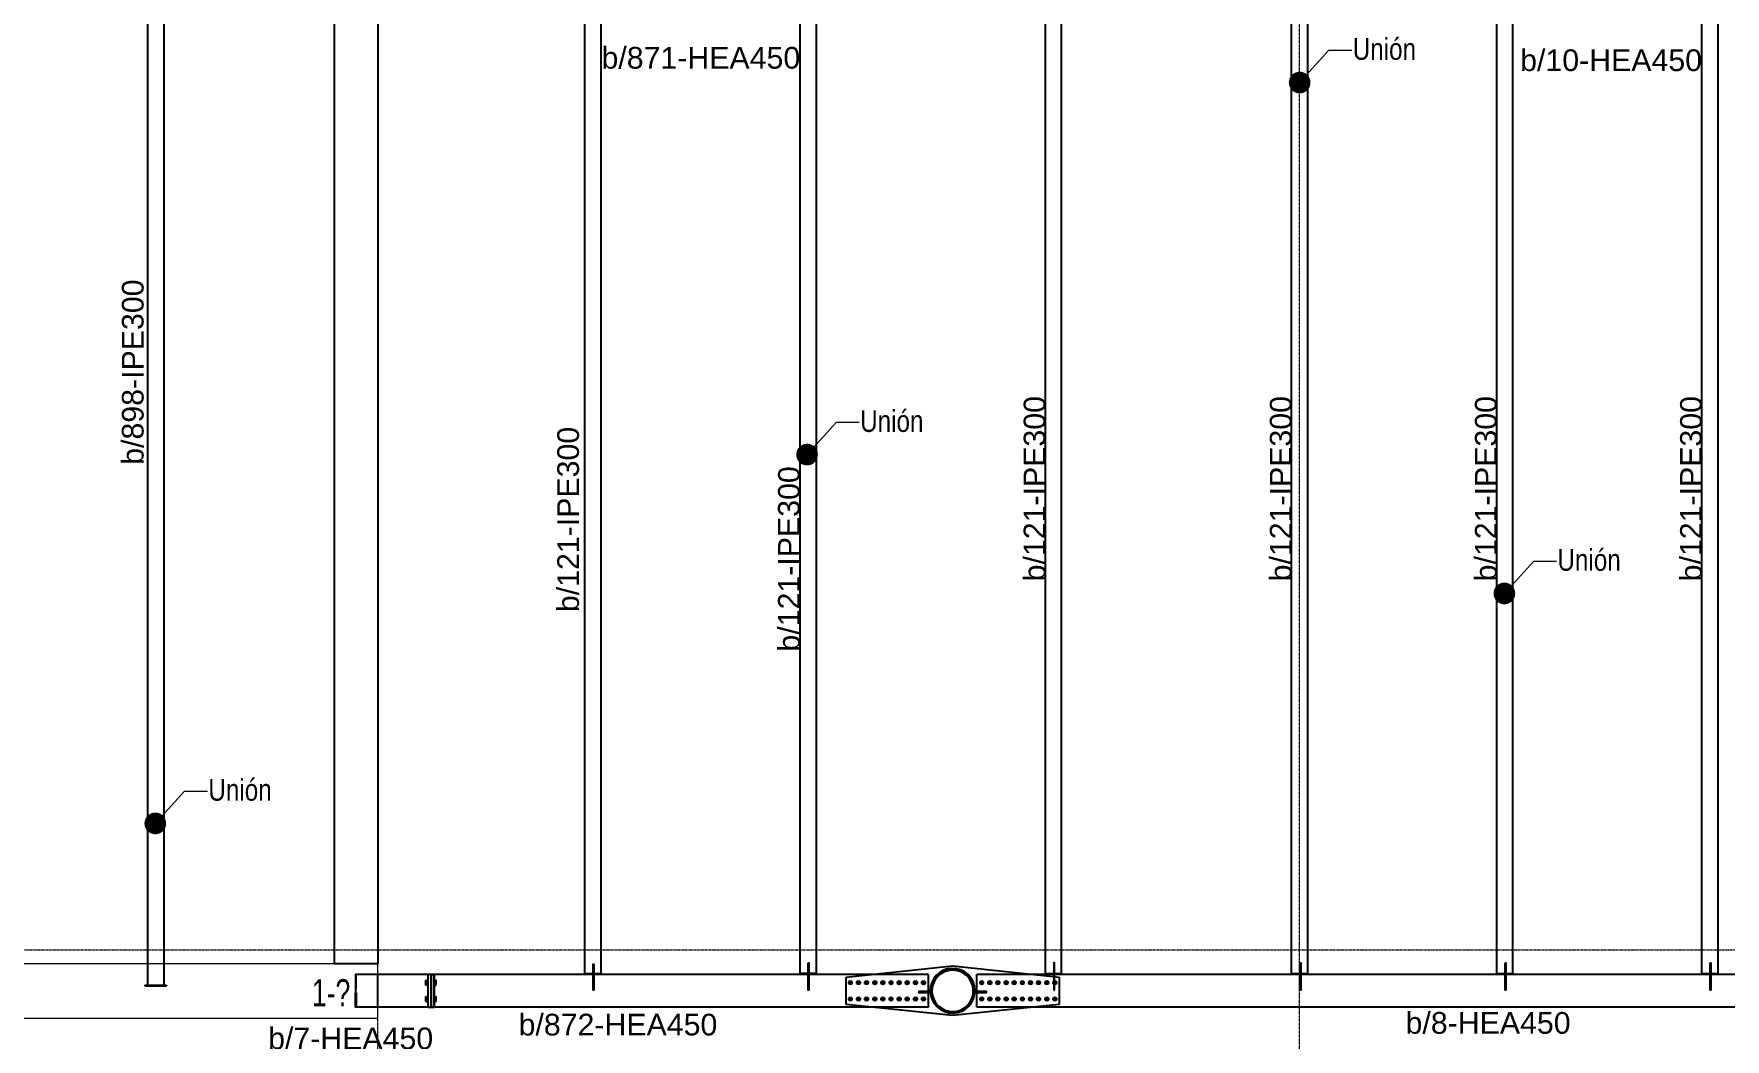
# Model space of a CAD drawing. Extents: x 7536 to 102814, y -9868 to 35131.
# Drawn here: x 78160 to 93756, y 13631 to 22899 of the extents above; entities that cross this region are included whole.
import ezdxf
from ezdxf.enums import TextEntityAlignment as Align

# ---------------------------------------------------------------- set-up
doc = ezdxf.new("R2010")
doc.units = 0
doc.header["$LTSCALE"] = 0.4
doc.linetypes.add('Grid Line', pattern=[3.33375, 1.905, -0.47625, 0.47625, -0.47625])
doc.layers.get('0').update_dxf_attribs({"color": 255})
for name, color, linetype in [('COTAS', 8, 'Continuous'), ('P-PLATINA', 6, 'Continuous'), ('VIGAS', 8, 'Continuous')]:
    doc.layers.add(name, color=color, linetype=linetype)
for name, color, linetype, lineweight in [('E_COLUMNAS-1', 1, 'Continuous', 25), ('E_EJES-1', 8, 'Grid Line', 9), ('E_TEXTO', 3, 'Continuous', 9), ('E_VIGAS-1', 254, 'Continuous', 25), ('E_VIGAS-2', 5, 'Continuous', 25), ('I-WALL-1', 2, 'Continuous', 18)]:
    doc.layers.add(name, color=color, linetype=linetype, lineweight=lineweight)
doc.styles.add('CX', font='ARIALUNI.ttf', dxfattribs={"width": 0.8, "height": 300})
doc.styles.add('VERDANA', font='arial.ttf')

# ---------------------------------------------------------------- blocks, each defined once
blk = doc.blocks.new('CX')
at = {"layer": 'E_TEXTO', "color": 3, "style": 'CX', "width": 0.7}
blk.add_attdef('CX', text='', height=200, dxfattribs=at).set_placement((0, 0), align=Align.MIDDLE_CENTER)

msp = doc.modelspace()

# ---------------------------------------------------------------- linework, layer by layer
at = {"color": 1, "linetype": 'Continuous'}
for centre, radius, start, end in [((85689.3, 14151.4), 11.5, 18.00408, 198.00408), ((85689.3, 14151.4), 11.5, 198.00408, 18.00408), ((85689.3, 14151.4), 10, 90.00408, 270.00408), ((85689.3, 14151.4), 10, 270.00408, 90.00408), ((85764.3, 14151.4), 11.5, 18.00408, 198.00408), ((85764.3, 14151.4), 11.5, 198.00408, 18.00408), ((85764.3, 14151.4), 10, 90.00408, 270.00408), ((85764.3, 14151.4), 10, 270.00408, 90.00408), ((85839.3, 14151.4), 11.5, 18.00408, 198.00408), ((85839.3, 14151.4), 11.5, 198.00408, 18.00408), ((85839.3, 14151.4), 10, 90.00408, 270.00408), ((85839.3, 14151.4), 10, 270.00408, 90.00408), ((85914.3, 14151.4), 11.5, 18.00408, 198.00408), ((85914.3, 14151.4), 11.5, 198.00408, 18.00408), ((85914.3, 14151.4), 10, 90.00408, 270.00408), ((85914.3, 14151.4), 10, 270.00408, 90.00408), ((85989.3, 14151.4), 11.5, 18.00408, 198.00408), ((85989.3, 14151.4), 11.5, 198.00408, 18.00408), ((85989.3, 14151.4), 10, 90.00408, 270.00408), ((85989.3, 14151.4), 10, 270.00408, 90.00408), ((86064.3, 14151.4), 11.5, 18.00408, 198.00408), ((86064.3, 14151.4), 11.5, 198.00408, 18.00408), ((86064.3, 14151.4), 10, 90.00408, 270.00408), ((86064.3, 14151.4), 10, 270.00408, 90.00408), ((86139.3, 14151.4), 11.5, 18.00408, 198.00408), ((86139.3, 14151.4), 11.5, 198.00408, 18.00408), ((86139.3, 14151.4), 10, 90.00408, 270.00408), ((86139.3, 14151.4), 10, 270.00408, 90.00408), ((86214.3, 14151.4), 11.5, 18.00408, 198.00408), ((86214.3, 14151.4), 11.5, 198.00408, 18.00408), ((86214.3, 14151.4), 10, 90.00408, 270.00408), ((86214.3, 14151.4), 10, 270.00408, 90.00408), ((86289.3, 14151.4), 11.5, 18.00408, 198.00408), ((86289.3, 14151.4), 11.5, 198.00408, 18.00408), ((86289.3, 14151.4), 10, 90.00408, 270.00408), ((86289.3, 14151.4), 10, 270.00408, 90.00408), ((86364.3, 14151.4), 11.5, 18.00408, 198.00408), ((86364.3, 14151.4), 11.5, 198.00408, 18.00408), ((86364.3, 14151.4), 10, 90.00408, 270.00408), ((86364.3, 14151.4), 10, 270.00408, 90.00408), ((86900.3, 14151.4), 11.5, 18, 198), ((86900.3, 14151.4), 11.5, 198, 18), ((86900.3, 14151.4), 10, 90, 270), ((86900.3, 14151.4), 10, 270, 90), ((86975.3, 14151.4), 11.5, 18, 198), ((86975.3, 14151.4), 11.5, 198, 18), ((86975.3, 14151.4), 10, 90, 270), ((86975.3, 14151.4), 10, 270, 90), ((87050.3, 14151.4), 11.5, 18, 198), ((87050.3, 14151.4), 11.5, 198, 18), ((87050.3, 14151.4), 10, 90, 270), ((87050.3, 14151.4), 10, 270, 90), ((87125.3, 14151.4), 11.5, 18, 198), ((87125.3, 14151.4), 11.5, 198, 18), ((87125.3, 14151.4), 10, 90, 270), ((87125.3, 14151.4), 10, 270, 90), ((87200.3, 14151.4), 11.5, 18, 198), ((87200.3, 14151.4), 11.5, 198, 18), ((87200.3, 14151.4), 10, 90, 270), ((87200.3, 14151.4), 10, 270, 90), ((87275.3, 14151.4), 11.5, 18, 198), ((87275.3, 14151.4), 11.5, 198, 18), ((87275.3, 14151.4), 10, 90, 270), ((87275.3, 14151.4), 10, 270, 90), ((87350.3, 14151.4), 11.5, 18, 198), ((87350.3, 14151.4), 11.5, 198, 18), ((87350.3, 14151.4), 10, 90, 270), ((87350.3, 14151.4), 10, 270, 90), ((87425.3, 14151.4), 11.5, 18, 198), ((87425.3, 14151.4), 11.5, 198, 18), ((87425.3, 14151.4), 10, 90, 270), ((87425.3, 14151.4), 10, 270, 90), ((87500.3, 14151.4), 11.5, 18, 198), ((87500.3, 14151.4), 11.5, 198, 18), ((87500.3, 14151.4), 10, 90, 270), ((87500.3, 14151.4), 10, 270, 90), ((87575.3, 14151.4), 11.5, 18, 198), ((87575.3, 14151.4), 11.5, 198, 18), ((87575.3, 14151.4), 10, 90, 270), ((87575.3, 14151.4), 10, 270, 90), ((85689.3, 14001.4), 11.5, 18.00408, 198.00408), ((85689.3, 14001.4), 11.5, 198.00408, 18.00408), ((85689.3, 14001.4), 10, 90.00408, 270.00408), ((85689.3, 14001.4), 10, 270.00408, 90.00408), ((85764.3, 14001.4), 11.5, 18.00408, 198.00408), ((85764.3, 14001.4), 11.5, 198.00408, 18.00408), ((85764.3, 14001.4), 10, 90.00408, 270.00408), ((85764.3, 14001.4), 10, 270.00408, 90.00408), ((85839.3, 14001.4), 11.5, 18.00408, 198.00408), ((85839.3, 14001.4), 11.5, 198.00408, 18.00408), ((85839.3, 14001.4), 10, 90.00408, 270.00408), ((85839.3, 14001.4), 10, 270.00408, 90.00408), ((85914.3, 14001.4), 11.5, 18.00408, 198.00408), ((85914.3, 14001.4), 11.5, 198.00408, 18.00408), ((85914.3, 14001.4), 10, 90.00408, 270.00408), ((85914.3, 14001.4), 10, 270.00408, 90.00408), ((85989.3, 14001.4), 11.5, 18.00408, 198.00408), ((85989.3, 14001.4), 11.5, 198.00408, 18.00408), ((85989.3, 14001.4), 10, 90.00408, 270.00408), ((85989.3, 14001.4), 10, 270.00408, 90.00408), ((86064.3, 14001.4), 11.5, 18.00408, 198.00408), ((86064.3, 14001.4), 11.5, 198.00408, 18.00408), ((86064.3, 14001.4), 10, 90.00408, 270.00408), ((86064.3, 14001.4), 10, 270.00408, 90.00408), ((86139.3, 14001.4), 11.5, 18.00408, 198.00408), ((86139.3, 14001.4), 11.5, 198.00408, 18.00408), ((86139.3, 14001.4), 10, 90.00408, 270.00408), ((86139.3, 14001.4), 10, 270.00408, 90.00408), ((86214.3, 14001.4), 11.5, 18.00408, 198.00408), ((86214.3, 14001.4), 11.5, 198.00408, 18.00408), ((86214.3, 14001.4), 10, 90.00408, 270.00408), ((86214.3, 14001.4), 10, 270.00408, 90.00408), ((86289.3, 14001.4), 11.5, 18.00408, 198.00408), ((86289.3, 14001.4), 11.5, 198.00408, 18.00408), ((86289.3, 14001.4), 10, 90.00408, 270.00408), ((86289.3, 14001.4), 10, 270.00408, 90.00408), ((86364.3, 14001.4), 11.5, 18.00408, 198.00408), ((86364.3, 14001.4), 11.5, 198.00408, 18.00408), ((86364.3, 14001.4), 10, 90.00408, 270.00408), ((86364.3, 14001.4), 10, 270.00408, 90.00408), ((86900.3, 14001.4), 11.5, 18, 198), ((86900.3, 14001.4), 11.5, 198, 18), ((86900.3, 14001.4), 10, 90, 270), ((86900.3, 14001.4), 10, 270, 90), ((86975.3, 14001.4), 11.5, 18, 198), ((86975.3, 14001.4), 11.5, 198, 18), ((86975.3, 14001.4), 10, 90, 270), ((86975.3, 14001.4), 10, 270, 90), ((87050.3, 14001.4), 11.5, 18, 198), ((87050.3, 14001.4), 11.5, 198, 18), ((87050.3, 14001.4), 10, 90, 270), ((87050.3, 14001.4), 10, 270, 90), ((87125.3, 14001.4), 11.5, 18, 198), ((87125.3, 14001.4), 11.5, 198, 18), ((87125.3, 14001.4), 10, 90, 270), ((87125.3, 14001.4), 10, 270, 90), ((87200.3, 14001.4), 11.5, 18, 198), ((87200.3, 14001.4), 11.5, 198, 18), ((87200.3, 14001.4), 10, 90, 270), ((87200.3, 14001.4), 10, 270, 90), ((87275.3, 14001.4), 11.5, 18, 198), ((87275.3, 14001.4), 11.5, 198, 18), ((87275.3, 14001.4), 10, 90, 270), ((87275.3, 14001.4), 10, 270, 90), ((87350.3, 14001.4), 11.5, 18, 198), ((87350.3, 14001.4), 11.5, 198, 18), ((87350.3, 14001.4), 10, 90, 270), ((87350.3, 14001.4), 10, 270, 90), ((87425.3, 14001.4), 11.5, 18, 198), ((87425.3, 14001.4), 11.5, 198, 18), ((87425.3, 14001.4), 10, 90, 270), ((87425.3, 14001.4), 10, 270, 90), ((87500.3, 14001.4), 11.5, 18, 198), ((87500.3, 14001.4), 11.5, 198, 18), ((87500.3, 14001.4), 10, 90, 270), ((87500.3, 14001.4), 10, 270, 90), ((87575.3, 14001.4), 11.5, 18, 198), ((87575.3, 14001.4), 11.5, 198, 18), ((87575.3, 14001.4), 10, 90, 270), ((87575.3, 14001.4), 10, 270, 90)]:
    msp.add_arc(centre, radius, start, end, dxfattribs=at)
at = {"layer": 'COTAS'}
for points in [[(81132.4, 14094), (81132.4, 14225.8), (81124.7, 14225.8), (81124.7, 13925.8)], [(81132.4, 14057.6), (81132.4, 13925.8), (81124.7, 13925.8), (81124.7, 14057.6)]]:
    msp.add_lwpolyline(points, dxfattribs=at)
at = {"layer": 'E_COLUMNAS-1'}
for centre, radius, start, end in [((86632.3, 14077.7), 206, 80, 260), ((86632.3, 14077.7), 206, 80, 260), ((86632.3, 14076.1), 203, 10, 190), ((86632.3, 14076.1), 191, 350, 170), ((86632.3, 14077.7), 206, 260, 80), ((86632.3, 14077.7), 206, 260, 80), ((86632.3, 14076.1), 203, 190, 10), ((86632.3, 14076.1), 191, 170, 350)]:
    msp.add_arc(centre, radius, start, end, dxfattribs=at)
at = {"layer": 'E_EJES-1'}
for p, q in [((81332.4, 3740.4), (81332.4, 34230.5)), ((89832.4, 3740.4), (89832.4, 34230.5)), ((8436, 14455.7), (101914.5, 14455.7))]:
    msp.add_line(p, q, dxfattribs=at)
at = {"layer": 'E_TEXTO', "color": 4}
for p, q in [((89832.4, 22450), (90102.9, 22748)), ((90102.9, 22748), (90312.7, 22748)), ((85290, 19020), (85560.6, 19318)), ((85560.6, 19318), (85770.3, 19318)), ((91720, 17740), (91990.6, 18038)), ((91990.6, 18038), (92200.3, 18038)), ((79280, 15620), (79550.6, 15918)), ((79550.6, 15918), (79760.3, 15918))]:
    msp.add_line(p, q, dxfattribs=at)
at = {"layer": 'E_TEXTO', "color": 4, "const_width": 100}
for points in [[(89782.4, 22450, 1), (89882.4, 22450, 1)], [(85240, 19020, 1), (85340, 19020, 1)], [(91670, 17740, 1), (91770, 17740, 1)], [(79230, 15620, 1), (79330, 15620, 1)]]:
    msp.add_lwpolyline(points, format="xyb", close=True, dxfattribs=at)
at = {"layer": 'E_VIGAS-1', "color": 30, "true_color": 0xf26722}
msp.add_lwpolyline([(81332.4, 23085.9), (81332.6, 14325.9), (80932.6, 14325.9), (80932.6, 23085.9), (81332.6, 23085.9)], dxfattribs=at)
at = {"layer": 'E_VIGAS-2', "color": 30, "true_color": 0xf26722}
msp.add_lwpolyline([(81332.6, 23085.9), (81332.6, 14325.9), (80932.6, 14325.9), (80932.6, 23085.9)], close=True, dxfattribs=at)
at = {"layer": 'I-WALL-1', "color": 40, "true_color": 0xf8d731}
msp.add_lwpolyline([(81332.6, 23585.9), (72832.6, 23585.9), (72832.6, 23085.9), (77232.6, 23085.9), (77232.6, 14325.9), (72832.6, 14325.9), (72832.6, 13825.9), (81332.6, 13825.9), (81332.6, 14325.9), (77632.6, 14325.9), (77632.6, 23085.9), (81332.6, 23085.9)], close=True, dxfattribs=at)
at = {"layer": 'P-PLATINA'}
for p, q in [((83318.4, 14245.8), (83324.4, 14245.8)), ((83318.4, 14106.6), (83324.4, 14106.6)), ((85301.2, 14106.6), (85307.2, 14106.6)), ((87566.2, 14106.6), (87572.2, 14106.6)), ((91727.6, 14106.6), (91733.6, 14106.6)), ((93619.3, 14106.6), (93625.3, 14106.6))]:
    msp.add_line(p, q, dxfattribs=at)
for points in [[(83318.4, 14225.8), (83318.4, 14235.8), (83318.4, 14320.8), (83324.4, 14320.8), (83324.4, 14235.8), (83324.4, 14225.8)], [(83324.4, 14225.8), (83324.4, 14081.6), (83318.4, 14081.6), (83318.4, 14225.8)], [(87572.2, 14081.6), (87572.2, 14225.9), (87572.2, 14235.9), (87572.2, 14335.9), (87566.2, 14335.9), (87566.2, 14235.9), (87566.2, 14225.9), (87566.2, 14081.6)]]:
    msp.add_lwpolyline(points, dxfattribs=at)
for points in [[(85301.2, 14335.9), (85307.2, 14335.9), (85307.2, 14235.9), (85307.2, 14225.9), (85307.2, 14081.6), (85301.2, 14081.6), (85301.2, 14225.9), (85301.2, 14235.9)], [(89835.9, 14335.9), (89841.9, 14335.9), (89841.9, 14235.9), (89841.9, 14225.9), (89841.9, 14081.6), (89835.9, 14081.6), (89835.9, 14225.9), (89835.9, 14235.9)], [(91727.6, 14335.9), (91733.6, 14335.9), (91733.6, 14235.9), (91733.6, 14225.9), (91733.6, 14081.6), (91727.6, 14081.6), (91727.6, 14225.9), (91727.6, 14235.9)], [(93619.3, 14335.9), (93625.3, 14335.9), (93625.3, 14235.9), (93625.3, 14225.9), (93625.3, 14081.6), (93619.3, 14081.6), (93619.3, 14225.9), (93619.3, 14235.9)], [(86429.3, 14060.1), (86429.3, 14070.1), (86427, 14070.1), (86319.3, 14070.1), (86319.3, 14060.1), (86427.9, 14060.1)], [(86835.3, 14070.1), (86835.3, 14060.1), (86836.8, 14060.1), (86945.3, 14060.1), (86945.3, 14070.1), (86837.7, 14070.1)]]:
    msp.add_lwpolyline(points, close=True, dxfattribs=at)
at = {"layer": 'VIGAS'}
for p, q in [((79207.6, 23085.8), (79207.6, 14325.8)), ((79357.6, 23085.8), (79357.6, 14325.8)), ((83239.9, 14235.8), (83239.9, 23175.8)), ((83389.9, 14235.8), (83389.9, 23175.8)), ((85222.6, 23175.8), (85222.6, 14235.9)), ((85372.6, 23175.8), (85372.6, 14235.9)), ((87487.6, 14235.9), (87487.6, 23175.8)), ((87637.6, 14235.9), (87637.6, 23175.8)), ((89757.4, 14235.9), (89757.4, 23175.8)), ((89907.4, 14235.9), (89907.4, 23175.8)), ((91649.1, 14235.9), (91649.1, 23175.8)), ((91799.1, 14235.9), (91799.1, 23175.8)), ((93540.8, 14235.9), (93540.8, 23175.8)), ((93690.8, 14235.9), (93690.8, 23175.8)), ((79207.6, 14325.8), (79207.6, 14129.4)), ((79357.6, 14325.8), (79357.6, 14129.4)), ((81813.5, 14225.8), (81132.4, 14225.8)), ((81332.4, 13925.8), (81332.4, 14225.8)), ((81823, 14225.8), (81794.5, 14225.8)), ((81794.5, 14225.8), (81794.5, 13925.8)), ((81794.5, 14218.5), (81794.5, 13933.2)), ((81813.5, 14225.8), (81832.5, 14225.8)), ((81851.5, 14227.1), (81823, 14227.1)), ((81823, 14227.1), (81823, 13927.1)), ((81823, 13925.8), (81823, 14225.8)), ((81832.5, 14225.8), (81851.5, 14225.8)), ((81851.5, 13927.1), (81851.5, 14227.1)), ((85879.6, 14225.9), (81851.5, 14225.8)), ((81851.5, 14219.3), (81851.5, 13934.3)), ((83239.9, 14235.8), (83389.9, 14235.8)), ((83318.4, 14225.8), (83324.4, 14225.8)), ((85372.6, 14235.9), (85222.6, 14235.9)), ((85649.3, 14201.4), (86632.1, 14305.7)), ((85649.3, 14201.4), (86632.1, 14305.7)), ((85649.3, 13951.4), (85649.3, 14201.4)), ((85649.3, 13951.4), (85649.3, 14201.4)), ((86409.3, 14225.9), (85879.6, 14225.9)), ((86409.3, 13925.9), (86409.3, 14225.9)), ((86632.1, 14305.7), (87615.3, 14201.8)), ((86632.1, 14305.7), (87615.3, 14201.8)), ((87387.3, 14225.9), (86855.2, 14225.9)), ((86855.2, 13925.9), (86855.2, 14225.9)), ((95579.7, 14225.9), (87387.3, 14225.9)), ((87487.6, 14235.9), (87637.6, 14235.9)), ((87615.3, 14201.8), (87615.3, 13951.8)), ((87615.3, 14201.8), (87615.3, 13951.8)), ((89757.4, 14235.9), (89907.4, 14235.9)), ((91649.1, 14235.9), (91799.1, 14235.9)), ((93540.8, 14235.9), (93690.8, 14235.9)), ((79182.6, 14129.4), (79382.6, 14129.4)), ((79182.6, 14129.4), (79182.6, 14123.4)), ((79182.6, 14123.4), (79382.6, 14123.4)), ((79207.6, 14129.4), (79357.6, 14129.4)), ((79382.6, 14129.4), (79382.6, 14123.4)), ((81774.7, 14128.3), (81774.7, 14173.3)), ((81774.7, 14173.3), (81794.5, 14173.3)), ((81794.5, 14150.8), (81774.7, 14150.8)), ((81794.5, 14128.3), (81774.7, 14128.3)), ((81851.5, 14173.3), (81871.3, 14173.3)), ((81871.3, 14150.8), (81851.5, 14150.8)), ((81851.5, 14128.3), (81871.3, 14128.3)), ((81871.3, 14128.3), (81871.3, 14173.3)), ((85674.3, 14160.1), (85689.3, 14168.7)), ((85674.3, 14142.7), (85674.3, 14160.1)), ((85689.3, 14134.1), (85674.3, 14142.7)), ((85689.3, 14168.7), (85704.3, 14160.1)), ((85704.3, 14142.7), (85689.3, 14134.1)), ((85704.3, 14160.1), (85704.3, 14142.7)), ((85749.3, 14160.1), (85764.3, 14168.7)), ((85749.3, 14142.7), (85749.3, 14160.1)), ((85764.3, 14134.1), (85749.3, 14142.7)), ((85764.3, 14168.7), (85779.3, 14160.1)), ((85779.3, 14142.7), (85764.3, 14134.1)), ((85779.3, 14160.1), (85779.3, 14142.7)), ((85824.3, 14160.1), (85839.3, 14168.7)), ((85824.3, 14142.7), (85824.3, 14160.1)), ((85839.3, 14134.1), (85824.3, 14142.7)), ((85839.3, 14168.7), (85854.3, 14160.1)), ((85854.3, 14142.7), (85839.3, 14134.1)), ((85854.3, 14160.1), (85854.3, 14142.7)), ((85899.3, 14160.1), (85914.3, 14168.7)), ((85899.3, 14142.8), (85899.3, 14160.1)), ((85914.3, 14134.1), (85899.3, 14142.8)), ((85914.3, 14168.7), (85929.3, 14160.1)), ((85929.3, 14142.8), (85914.3, 14134.1)), ((85929.3, 14160.1), (85929.3, 14142.8)), ((85974.3, 14160.1), (85989.3, 14168.7)), ((85974.3, 14142.8), (85974.3, 14160.1)), ((85989.3, 14134.1), (85974.3, 14142.8)), ((85989.3, 14168.7), (86004.3, 14160.1)), ((86004.3, 14142.8), (85989.3, 14134.1)), ((86004.3, 14160.1), (86004.3, 14142.8)), ((86049.3, 14160.1), (86064.3, 14168.7)), ((86049.3, 14142.8), (86049.3, 14160.1)), ((86064.3, 14134.1), (86049.3, 14142.8)), ((86064.3, 14168.7), (86079.3, 14160.1)), ((86079.3, 14142.8), (86064.3, 14134.1)), ((86079.3, 14160.1), (86079.3, 14142.8)), ((86124.3, 14160.1), (86139.3, 14168.8)), ((86124.3, 14142.8), (86124.3, 14160.1)), ((86139.3, 14134.1), (86124.3, 14142.8)), ((86139.3, 14168.8), (86154.3, 14160.1)), ((86154.3, 14142.8), (86139.3, 14134.1)), ((86154.3, 14160.1), (86154.3, 14142.8)), ((86199.3, 14160.1), (86214.3, 14168.8)), ((86199.3, 14142.8), (86199.3, 14160.1)), ((86214.3, 14134.1), (86199.3, 14142.8)), ((86214.3, 14168.8), (86229.3, 14160.1)), ((86229.3, 14142.8), (86214.3, 14134.1)), ((86229.3, 14160.1), (86229.3, 14142.8)), ((86274.3, 14160.1), (86289.3, 14168.8)), ((86274.3, 14142.8), (86274.3, 14160.1)), ((86289.3, 14134.1), (86274.3, 14142.8)), ((86289.3, 14168.8), (86304.3, 14160.1)), ((86304.3, 14142.8), (86289.3, 14134.1)), ((86304.3, 14160.1), (86304.3, 14142.8)), ((86349.3, 14160.1), (86364.3, 14168.8)), ((86349.3, 14142.8), (86349.3, 14160.1)), ((86364.3, 14134.1), (86349.3, 14142.8)), ((86364.3, 14168.8), (86379.3, 14160.1)), ((86379.3, 14142.8), (86364.3, 14134.1)), ((86379.3, 14160.1), (86379.3, 14142.8)), ((86885.3, 14160.1), (86900.3, 14168.8)), ((86885.3, 14142.8), (86885.3, 14160.1)), ((86900.3, 14134.1), (86885.3, 14142.8)), ((86900.3, 14168.8), (86915.3, 14160.1)), ((86915.3, 14142.8), (86900.3, 14134.1)), ((86915.3, 14160.1), (86915.3, 14142.8)), ((86960.3, 14160.1), (86975.3, 14168.8)), ((86960.3, 14142.8), (86960.3, 14160.1)), ((86975.3, 14134.1), (86960.3, 14142.8)), ((86975.3, 14168.8), (86990.3, 14160.1)), ((86990.3, 14142.8), (86975.3, 14134.1)), ((86990.3, 14160.1), (86990.3, 14142.8)), ((87035.3, 14160.1), (87050.3, 14168.8)), ((87035.3, 14142.8), (87035.3, 14160.1)), ((87050.3, 14134.1), (87035.3, 14142.8)), ((87050.3, 14168.8), (87065.3, 14160.1)), ((87065.3, 14142.8), (87050.3, 14134.1)), ((87065.3, 14160.1), (87065.3, 14142.8)), ((87110.3, 14160.1), (87125.3, 14168.8)), ((87110.3, 14142.8), (87110.3, 14160.1)), ((87125.3, 14134.1), (87110.3, 14142.8)), ((87125.3, 14168.8), (87140.3, 14160.1)), ((87140.3, 14142.8), (87125.3, 14134.1)), ((87140.3, 14160.1), (87140.3, 14142.8)), ((87185.3, 14160.1), (87200.3, 14168.8)), ((87185.3, 14142.8), (87185.3, 14160.1)), ((87200.3, 14134.1), (87185.3, 14142.8)), ((87200.3, 14168.8), (87215.3, 14160.1)), ((87215.3, 14142.8), (87200.3, 14134.1)), ((87215.3, 14160.1), (87215.3, 14142.8)), ((87260.3, 14160.1), (87275.3, 14168.8)), ((87260.3, 14142.8), (87260.3, 14160.1)), ((87275.3, 14134.1), (87260.3, 14142.8)), ((87275.3, 14168.8), (87290.3, 14160.1)), ((87290.3, 14142.8), (87275.3, 14134.1)), ((87290.3, 14160.1), (87290.3, 14142.8)), ((87335.3, 14160.1), (87350.3, 14168.8)), ((87335.3, 14142.8), (87335.3, 14160.1)), ((87350.3, 14134.1), (87335.3, 14142.8)), ((87350.3, 14168.8), (87365.3, 14160.1)), ((87365.3, 14142.8), (87350.3, 14134.1)), ((87365.3, 14160.1), (87365.3, 14142.8)), ((87410.3, 14160.1), (87425.3, 14168.8)), ((87410.3, 14142.8), (87410.3, 14160.1)), ((87425.3, 14134.1), (87410.3, 14142.8)), ((87425.3, 14168.8), (87440.3, 14160.1)), ((87440.3, 14142.8), (87425.3, 14134.1)), ((87440.3, 14160.1), (87440.3, 14142.8)), ((87485.3, 14160.1), (87500.3, 14168.8)), ((87485.3, 14142.8), (87485.3, 14160.1)), ((87500.3, 14134.1), (87485.3, 14142.8)), ((87500.3, 14168.8), (87515.3, 14160.1)), ((87515.3, 14142.8), (87500.3, 14134.1)), ((87515.3, 14160.1), (87515.3, 14142.8)), ((87560.3, 14160.1), (87575.3, 14168.8)), ((87560.3, 14142.8), (87560.3, 14160.1)), ((87575.3, 14134.1), (87560.3, 14142.8)), ((87566.2, 14081.6), (87572.2, 14081.6)), ((87575.3, 14168.8), (87590.3, 14160.1)), ((87590.3, 14142.8), (87575.3, 14134.1)), ((87590.3, 14160.1), (87590.3, 14142.8)), ((89835.9, 14106.6), (89841.9, 14106.6)), ((81813.5, 13925.8), (81132.4, 13925.8)), ((81774.7, 13978.3), (81774.7, 14023.3)), ((81774.7, 14023.3), (81794.5, 14023.3)), ((81794.5, 14000.8), (81774.7, 14000.8)), ((81774.7, 13978.3), (81794.5, 13978.3)), ((81794.5, 13925.8), (81823, 13925.8)), ((81832.5, 13925.8), (81813.5, 13925.8)), ((81823, 13927.1), (81851.5, 13927.1)), ((81851.5, 13925.8), (81832.5, 13925.8)), ((81851.5, 14023.3), (81871.3, 14023.3)), ((81871.3, 14000.8), (81851.5, 14000.8)), ((81851.5, 13978.3), (81871.3, 13978.3)), ((85896.4, 13925.9), (81851.5, 13925.8)), ((81871.3, 13978.3), (81871.3, 14023.3)), ((86632.3, 13849.7), (85649.3, 13951.4)), ((86632.3, 13849.7), (85649.3, 13951.4)), ((85674.3, 14010.1), (85689.3, 14018.7)), ((85674.3, 13992.7), (85674.3, 14010.1)), ((85689.3, 13984.1), (85674.3, 13992.7)), ((85689.3, 14018.7), (85704.3, 14010.1)), ((85704.3, 13992.7), (85689.3, 13984.1)), ((85704.3, 14010.1), (85704.3, 13992.7)), ((85749.3, 14010.1), (85764.3, 14018.7)), ((85749.3, 13992.7), (85749.3, 14010.1)), ((85764.3, 13984.1), (85749.3, 13992.7)), ((85764.3, 14018.7), (85779.3, 14010.1)), ((85779.3, 13992.7), (85764.3, 13984.1)), ((85779.3, 14010.1), (85779.3, 13992.7)), ((85824.3, 14010.1), (85839.3, 14018.7)), ((85824.3, 13992.7), (85824.3, 14010.1)), ((85839.3, 13984.1), (85824.3, 13992.7)), ((85839.3, 14018.7), (85854.3, 14010.1)), ((85854.3, 13992.7), (85839.3, 13984.1)), ((85854.3, 14010.1), (85854.3, 13992.7)), ((86409.3, 13925.9), (85896.4, 13925.9)), ((85899.3, 14010.1), (85914.3, 14018.7)), ((85899.3, 13992.8), (85899.3, 14010.1)), ((85914.3, 13984.1), (85899.3, 13992.8)), ((85914.3, 14018.7), (85929.3, 14010.1)), ((85929.3, 13992.8), (85914.3, 13984.1)), ((85929.3, 14010.1), (85929.3, 13992.8)), ((85974.3, 14010.1), (85989.3, 14018.7)), ((85974.3, 13992.8), (85974.3, 14010.1)), ((85989.3, 13984.1), (85974.3, 13992.8)), ((85989.3, 14018.7), (86004.3, 14010.1)), ((86004.3, 13992.8), (85989.3, 13984.1)), ((86004.3, 14010.1), (86004.3, 13992.8)), ((86049.3, 14010.1), (86064.3, 14018.7)), ((86049.3, 13992.8), (86049.3, 14010.1)), ((86064.3, 13984.1), (86049.3, 13992.8)), ((86064.3, 14018.7), (86079.3, 14010.1)), ((86079.3, 13992.8), (86064.3, 13984.1)), ((86079.3, 14010.1), (86079.3, 13992.8)), ((86124.3, 14010.1), (86139.3, 14018.8)), ((86124.3, 13992.8), (86124.3, 14010.1)), ((86139.3, 13984.1), (86124.3, 13992.8)), ((86139.3, 14018.8), (86154.3, 14010.1)), ((86154.3, 13992.8), (86139.3, 13984.1)), ((86154.3, 14010.1), (86154.3, 13992.8)), ((86199.3, 14010.1), (86214.3, 14018.8)), ((86199.3, 13992.8), (86199.3, 14010.1)), ((86214.3, 13984.1), (86199.3, 13992.8)), ((86214.3, 14018.8), (86229.3, 14010.1)), ((86229.3, 13992.8), (86214.3, 13984.1)), ((86229.3, 14010.1), (86229.3, 13992.8)), ((86274.3, 14010.1), (86289.3, 14018.8)), ((86274.3, 13992.8), (86274.3, 14010.1)), ((86289.3, 13984.1), (86274.3, 13992.8)), ((86289.3, 14018.8), (86304.3, 14010.1)), ((86304.3, 13992.8), (86289.3, 13984.1)), ((86304.3, 14010.1), (86304.3, 13992.8)), ((86349.3, 14010.1), (86364.3, 14018.8)), ((86349.3, 13992.8), (86349.3, 14010.1)), ((86364.3, 13984.1), (86349.3, 13992.8)), ((86364.3, 14018.8), (86379.3, 14010.1)), ((86379.3, 13992.8), (86364.3, 13984.1)), ((86379.3, 14010.1), (86379.3, 13992.8)), ((87615.3, 13951.8), (86632.3, 13849.7)), ((87615.3, 13951.8), (86632.3, 13849.7)), ((87365.9, 13925.9), (86855.2, 13925.9)), ((86885.3, 14010.1), (86900.3, 14018.8)), ((86885.3, 13992.8), (86885.3, 14010.1)), ((86900.3, 13984.1), (86885.3, 13992.8)), ((86900.3, 14018.8), (86915.3, 14010.1)), ((86915.3, 13992.8), (86900.3, 13984.1)), ((86915.3, 14010.1), (86915.3, 13992.8)), ((86960.3, 14010.1), (86975.3, 14018.8)), ((86960.3, 13992.8), (86960.3, 14010.1)), ((86975.3, 13984.1), (86960.3, 13992.8)), ((86975.3, 14018.8), (86990.3, 14010.1)), ((86990.3, 13992.8), (86975.3, 13984.1)), ((86990.3, 14010.1), (86990.3, 13992.8)), ((87035.3, 14010.1), (87050.3, 14018.8)), ((87035.3, 13992.8), (87035.3, 14010.1)), ((87050.3, 13984.1), (87035.3, 13992.8)), ((87050.3, 14018.8), (87065.3, 14010.1)), ((87065.3, 13992.8), (87050.3, 13984.1)), ((87065.3, 14010.1), (87065.3, 13992.8)), ((87110.3, 14010.1), (87125.3, 14018.8)), ((87110.3, 13992.8), (87110.3, 14010.1)), ((87125.3, 13984.1), (87110.3, 13992.8)), ((87125.3, 14018.8), (87140.3, 14010.1)), ((87140.3, 13992.8), (87125.3, 13984.1)), ((87140.3, 14010.1), (87140.3, 13992.8)), ((87185.3, 14010.1), (87200.3, 14018.8)), ((87185.3, 13992.8), (87185.3, 14010.1)), ((87200.3, 13984.1), (87185.3, 13992.8)), ((87200.3, 14018.8), (87215.3, 14010.1)), ((87215.3, 13992.8), (87200.3, 13984.1)), ((87215.3, 14010.1), (87215.3, 13992.8)), ((87260.3, 14010.1), (87275.3, 14018.8)), ((87260.3, 13992.8), (87260.3, 14010.1)), ((87275.3, 13984.1), (87260.3, 13992.8)), ((87275.3, 14018.8), (87290.3, 14010.1)), ((87290.3, 13992.8), (87275.3, 13984.1)), ((87290.3, 14010.1), (87290.3, 13992.8)), ((87335.3, 14010.1), (87350.3, 14018.8)), ((87335.3, 13992.8), (87335.3, 14010.1)), ((87350.3, 13984.1), (87335.3, 13992.8)), ((87350.3, 14018.8), (87365.3, 14010.1)), ((87365.3, 13992.8), (87350.3, 13984.1)), ((87365.3, 14010.1), (87365.3, 13992.8)), ((95596.4, 13925.9), (87365.9, 13925.9)), ((87410.3, 14010.1), (87425.3, 14018.8)), ((87410.3, 13992.8), (87410.3, 14010.1)), ((87425.3, 13984.1), (87410.3, 13992.8)), ((87425.3, 14018.8), (87440.3, 14010.1)), ((87440.3, 13992.8), (87425.3, 13984.1)), ((87440.3, 14010.1), (87440.3, 13992.8)), ((87485.3, 14010.1), (87500.3, 14018.8)), ((87485.3, 13992.8), (87485.3, 14010.1)), ((87500.3, 13984.1), (87485.3, 13992.8)), ((87500.3, 14018.8), (87515.3, 14010.1)), ((87515.3, 13992.8), (87500.3, 13984.1)), ((87515.3, 14010.1), (87515.3, 13992.8)), ((87560.3, 14010.1), (87575.3, 14018.8)), ((87560.3, 13992.8), (87560.3, 14010.1)), ((87575.3, 13984.1), (87560.3, 13992.8)), ((87575.3, 14018.8), (87590.3, 14010.1)), ((87590.3, 13992.8), (87575.3, 13984.1)), ((87590.3, 14010.1), (87590.3, 13992.8))]:
    msp.add_line(p, q, dxfattribs=at)

# ---------------------------------------------------------------- block references
at = {"layer": 'E_TEXTO'}
ref = msp.add_blockref('CX', (80900.9, 14055.9), dxfattribs=dict(at, xscale=1.25, yscale=1.25, zscale=1.25, rotation=180))
ref.add_attrib('CX', '1-?', dxfattribs={"color": 3, "height": 250, "style": 'CX', "width": 0.7}).set_placement((80900.9, 14059), align=Align.MIDDLE_CENTER)

# ---------------------------------------------------------------- texts
at = {"layer": 'E_TEXTO', "style": 'VERDANA'}
for s, p in [('b/871-HEA450', (84310.8, 22578.3)), ('b/10-HEA450', (92704.3, 22555.8)), ('b/8-HEA450', (91569.9, 13681)), ('b/7-HEA450', (81081.4, 13538)), ('b/872-HEA450', (83546.2, 13665))]:
    msp.add_text(s, height=200, dxfattribs=at).set_placement(p, align=Align.CENTER)
at = {"layer": 'E_TEXTO', "color": 4, "style": 'CX', "width": 0.8}
for p in [(90321.7, 22659.2), (85779.3, 19229.2), (92209.3, 17949.2), (79769.3, 15829.2)]:
    msp.add_text('Unión', height=200, dxfattribs=at).set_placement(p)
at = {"layer": 'E_TEXTO', "style": 'VERDANA'}
for s, p in [('b/898-IPE300', (79171.8, 19780.3)), ('b/121-IPE300', (87487.6, 18705.8)), ('b/121-IPE300', (89757.4, 18705.8)), ('b/121-IPE300', (91649.1, 18705.8)), ('b/121-IPE300', (93540.8, 18705.8)), ('b/121-IPE300', (83186.6, 18422)), ('b/121-IPE300', (85222.6, 18058.5))]:
    msp.add_text(s, height=200, rotation=90, dxfattribs=at).set_placement(p, align=Align.CENTER)

doc.saveas('drawing.dxf')
